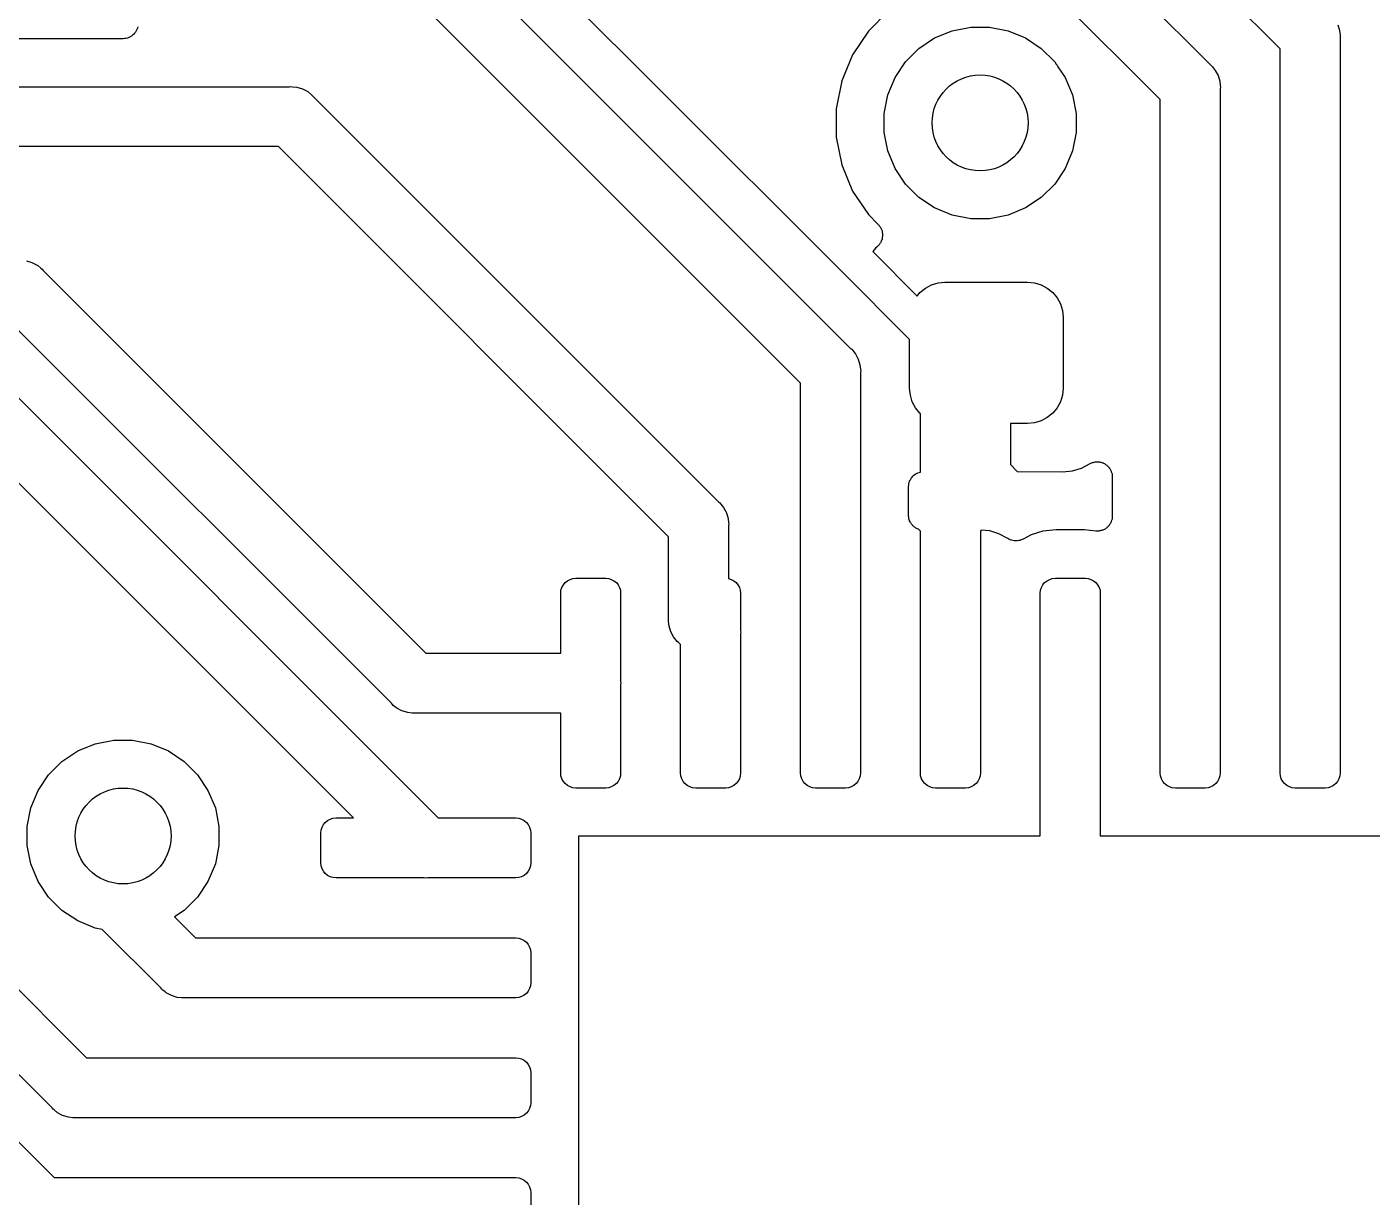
# Model space of a CAD drawing. Extents: x 113.2 to 188.8, y -123.8 to -78.2.
# Drawn here: x 151.3 to 156.91, y -91.11 to -86.23 of the extents above; entities that cross this region are included whole.
import ezdxf

# ---------------------------------------------------------------- set-up
doc = ezdxf.new("R2010")
doc.units = 0
doc.layers.add('BLACK', color=7, linetype='CONTINUOUS')

msp = doc.modelspace()

# ---------------------------------------------------------------- linework, layer by layer
at = {"layer": 'BLACK', "linetype": 'CONTINUOUS'}
for p, q in [((154.63, -84.78), (156.234, -86.384)), ((156.025, -86.5285), (154.416, -84.9195)), ((152.821, -85.6533), (154.734, -87.5663)), ((154.525, -87.7108), (152.677, -85.8623)), ((153.944, -86.4938), (153.306, -85.8556)), ((156.525, -86.3173), (156.167, -85.9597)), ((154.891, -86.16), (154.808, -86.2436)), ((156.766, -86.2174), (156.773, -86.241)), ((151.712, -86.2738), (151.706, -86.2744)), ((151.718, -86.272), (151.712, -86.2738)), ((151.712, -86.2738), (151.712, -86.2738)), ((151.712, -86.2738), (151.712, -86.2738)), ((151.724, -86.2703), (151.718, -86.272)), ((151.729, -86.2674), (151.724, -86.2702)), ((151.724, -86.2702), (151.724, -86.2703)), ((151.724, -86.2703), (151.724, -86.2703)), ((151.735, -86.2646), (151.729, -86.2674)), ((151.74, -86.2606), (151.735, -86.2645)), ((151.735, -86.2645), (151.735, -86.2645)), ((151.735, -86.2645), (151.735, -86.2646)), ((151.744, -86.2569), (151.74, -86.2606)), ((151.748, -86.2522), (151.744, -86.2567)), ((151.744, -86.2567), (151.744, -86.2568)), ((151.744, -86.2568), (151.744, -86.2569)), ((151.752, -86.2475), (151.748, -86.2522)), ((151.755, -86.2422), (151.752, -86.2473)), ((151.752, -86.2473), (151.752, -86.2474)), ((151.752, -86.2474), (151.752, -86.2475)), ((151.758, -86.2367), (151.755, -86.2422)), ((151.76, -86.2308), (151.758, -86.2365)), ((151.758, -86.2365), (151.758, -86.2366)), ((151.758, -86.2366), (151.758, -86.2367)), ((151.762, -86.225), (151.76, -86.2308)), ((154.808, -86.2436), (154.742, -86.3418)), ((155.019, -86.3153), (155.084, -86.2716)), ((155.084, -86.2716), (155.157, -86.2414)), ((155.157, -86.2414), (155.235, -86.226)), ((155.235, -86.226), (155.313, -86.226)), ((155.313, -86.226), (155.391, -86.2414)), ((155.391, -86.2414), (155.463, -86.2716)), ((155.463, -86.2716), (155.529, -86.3153)), ((156.773, -86.241), (156.775, -86.2593)), ((156.775, -86.2593), (156.775, -86.2594)), ((156.775, -86.2594), (156.776, -86.2655)), ((156.776, -86.2655), (156.775, -86.2716)), ((156.775, -86.2716), (156.775, -89.3375)), ((151.7, -86.275), (150.338, -86.275)), ((151.706, -86.2744), (151.7, -86.275)), ((154.963, -86.3711), (155.019, -86.3153)), ((155.529, -86.3153), (155.585, -86.3711)), ((156.525, -88.5875), (156.525, -86.3173)), ((154.742, -86.3418), (154.697, -86.451)), ((154.919, -86.4366), (154.963, -86.3711)), ((155.585, -86.3711), (155.591, -86.3804)), ((155.591, -86.3804), (155.595, -86.3856)), ((155.595, -86.3856), (155.598, -86.3915)), ((156.234, -86.384), (156.239, -86.388)), ((154.889, -86.5094), (154.919, -86.4366)), ((155.598, -86.3915), (155.628, -86.4366)), ((155.628, -86.4366), (155.659, -86.5094)), ((156.239, -86.388), (156.243, -86.3927)), ((156.243, -86.3927), (156.243, -86.3927)), ((156.243, -86.3927), (156.25, -86.4021)), ((156.25, -86.4021), (156.254, -86.407)), ((156.254, -86.407), (156.266, -86.4287)), ((156.266, -86.4287), (156.273, -86.4523)), ((150.181, -86.475), (152.394, -86.475)), ((152.394, -86.475), (152.4, -86.4744)), ((152.4, -86.4744), (152.406, -86.475)), ((152.406, -86.475), (152.406, -86.475)), ((152.406, -86.475), (152.424, -86.4768)), ((152.424, -86.4768), (152.448, -86.4839)), ((152.448, -86.4839), (152.47, -86.4956)), ((152.47, -86.4956), (152.489, -86.5112)), ((153.947, -86.4966), (153.944, -86.4938)), ((153.949, -86.4989), (153.947, -86.4966)), ((154.697, -86.451), (154.674, -86.5669)), ((156.273, -86.4523), (156.275, -86.4706)), ((156.275, -86.4706), (156.275, -86.4706)), ((156.275, -86.4706), (156.276, -86.4768)), ((156.276, -86.4768), (156.275, -86.4829)), ((156.275, -86.4829), (156.275, -89.3375)), ((152.489, -86.5112), (152.493, -86.5159)), ((152.493, -86.5159), (154.184, -88.2073)), ((154.69, -87.2392), (153.949, -86.4989)), ((154.874, -86.5866), (154.889, -86.5094)), ((155.659, -86.5094), (155.674, -86.5866)), ((156.025, -88.5875), (156.025, -86.5285)), ((154.674, -86.5669), (154.674, -86.6851)), ((154.874, -86.6654), (154.874, -86.5866)), ((155.674, -86.5866), (155.674, -86.6654)), ((154.889, -86.7427), (154.874, -86.6654)), ((155.674, -86.6654), (155.659, -86.7427)), ((154.674, -86.6851), (154.697, -86.801)), ((152.348, -86.725), (150.181, -86.725)), ((153.975, -88.3518), (152.348, -86.725)), ((154.919, -86.8155), (154.889, -86.7427)), ((155.659, -86.7427), (155.628, -86.8155)), ((154.697, -86.801), (154.742, -86.9102)), ((154.963, -86.881), (154.919, -86.8155)), ((155.628, -86.8155), (155.585, -86.881)), ((155.019, -86.9367), (154.963, -86.881)), ((155.585, -86.881), (155.529, -86.9367)), ((154.742, -86.9102), (154.808, -87.0085)), ((155.084, -86.9805), (155.019, -86.9367)), ((155.529, -86.9367), (155.463, -86.9805)), ((155.157, -87.0107), (155.084, -86.9805)), ((155.463, -86.9805), (155.391, -87.0107)), ((154.808, -87.0085), (154.849, -87.0495)), ((154.849, -87.0495), (154.85, -87.0502)), ((154.85, -87.0502), (154.851, -87.0524)), ((154.851, -87.0524), (154.853, -87.0545)), ((154.853, -87.0545), (154.855, -87.0572)), ((154.855, -87.0572), (154.857, -87.0598)), ((155.235, -87.026), (155.157, -87.0107)), ((155.313, -87.026), (155.235, -87.026)), ((155.391, -87.0107), (155.313, -87.026)), ((154.857, -87.0598), (154.859, -87.0623)), ((154.859, -87.0623), (154.86, -87.0647)), ((154.86, -87.0647), (154.861, -87.0677)), ((154.861, -87.0677), (154.863, -87.0707)), ((154.863, -87.1154), (154.862, -87.1185)), ((154.863, -87.0707), (154.864, -87.0734)), ((154.865, -87.1124), (154.863, -87.1154)), ((154.864, -87.0734), (154.865, -87.0761)), ((154.865, -87.0761), (154.865, -87.0793)), ((154.865, -87.0793), (154.866, -87.0824)), ((154.866, -87.1068), (154.865, -87.1096)), ((154.865, -87.1096), (154.865, -87.1124)), ((154.866, -87.0824), (154.867, -87.0853)), ((154.867, -87.1004), (154.866, -87.1036)), ((154.866, -87.1036), (154.866, -87.1068)), ((154.867, -87.0853), (154.867, -87.0881)), ((154.867, -87.0881), (154.867, -87.0914)), ((154.867, -87.0914), (154.867, -87.0946)), ((154.867, -87.0946), (154.867, -87.0975)), ((154.867, -87.0975), (154.867, -87.1004)), ((154.838, -87.1479), (154.826, -87.1629)), ((154.826, -87.1629), (155.011, -87.3482)), ((154.844, -87.1426), (154.838, -87.1479)), ((154.846, -87.1405), (154.844, -87.1426)), ((154.849, -87.1387), (154.846, -87.1405)), ((154.851, -87.1362), (154.849, -87.1387)), ((154.853, -87.1339), (154.851, -87.1362)), ((154.855, -87.1315), (154.853, -87.1339)), ((154.856, -87.1293), (154.855, -87.1315)), ((154.858, -87.1264), (154.856, -87.1293)), ((154.86, -87.1237), (154.858, -87.1264)), ((154.861, -87.1211), (154.86, -87.1237)), ((154.862, -87.1185), (154.861, -87.1211)), ((151.298, -87.2018), (151.32, -87.2085)), ((151.32, -87.2085), (151.322, -87.2089)), ((151.322, -87.2089), (151.344, -87.2206)), ((151.344, -87.2206), (151.357, -87.2316)), ((151.357, -87.2316), (151.363, -87.2362)), ((151.363, -87.2362), (151.367, -87.2409)), ((151.367, -87.2409), (152.963, -88.8375)), ((154.98, -87.5294), (154.69, -87.2392)), ((154.69, -87.2392), (154.69, -87.2392)), ((155.011, -87.3482), (155.023, -87.3332)), ((155.023, -87.3332), (155.046, -87.3149)), ((155.046, -87.3149), (155.071, -87.3012)), ((155.071, -87.3012), (155.099, -87.2928)), ((155.099, -87.2928), (155.127, -87.29)), ((155.127, -87.29), (155.472, -87.29)), ((155.472, -87.29), (155.501, -87.2928)), ((155.501, -87.2928), (155.529, -87.3012)), ((155.529, -87.3012), (155.554, -87.3149)), ((155.554, -87.3149), (155.577, -87.3332)), ((155.577, -87.3332), (155.595, -87.3556)), ((155.595, -87.3556), (155.609, -87.3811)), ((155.609, -87.3811), (155.617, -87.4087)), ((152.819, -89.0466), (151.222, -87.45)), ((155.617, -87.4087), (155.62, -87.4375)), ((155.62, -87.4375), (155.62, -87.7325)), ((154.98, -87.7325), (154.98, -87.5294)), ((154.734, -87.5663), (154.739, -87.5702)), ((154.739, -87.5702), (154.743, -87.5749)), ((154.743, -87.5749), (154.743, -87.5749)), ((154.743, -87.5749), (154.753, -87.5874)), ((154.753, -87.5874), (154.754, -87.5892)), ((154.754, -87.5892), (154.766, -87.6109)), ((154.766, -87.6109), (154.773, -87.6345)), ((154.773, -87.6345), (154.775, -87.6529)), ((154.775, -87.6529), (154.775, -87.6529)), ((154.775, -87.6529), (154.776, -87.659)), ((154.776, -87.659), (154.775, -87.6651)), ((154.775, -87.6651), (154.775, -89.3375)), ((151.18, -87.691), (153.014, -89.525)), ((154.525, -88.5875), (154.525, -87.7108)), ((154.983, -87.7613), (154.98, -87.7325)), ((155.62, -87.7325), (155.617, -87.7613)), ((154.991, -87.7889), (154.983, -87.7613)), ((155.617, -87.7613), (155.609, -87.7889)), ((155.005, -87.8144), (154.991, -87.7889)), ((155.023, -87.8368), (155.005, -87.8144)), ((155.025, -87.8383), (155.023, -87.8368)), ((155.025, -88.0823), (155.025, -87.8383)), ((155.577, -87.8368), (155.554, -87.8551)), ((155.595, -87.8144), (155.577, -87.8368)), ((155.609, -87.7889), (155.595, -87.8144)), ((152.661, -89.525), (151.036, -87.9)), ((155.472, -87.88), (155.4, -87.88)), ((155.4, -87.88), (155.4, -88.0511)), ((155.501, -87.8772), (155.472, -87.88)), ((155.529, -87.8688), (155.501, -87.8772)), ((155.554, -87.8551), (155.529, -87.8688)), ((155.4, -88.0511), (155.429, -88.0802)), ((155.659, -88.0771), (155.697, -88.0657)), ((155.697, -88.0657), (155.733, -88.0466)), ((155.733, -88.0462), (155.736, -88.0451)), ((155.733, -88.0466), (155.733, -88.0462)), ((155.736, -88.0451), (155.739, -88.0438)), ((155.739, -88.0438), (155.742, -88.0429)), ((155.742, -88.0429), (155.745, -88.0417)), ((155.745, -88.0417), (155.748, -88.0412)), ((155.748, -88.0412), (155.75, -88.0403)), ((155.75, -88.0403), (155.754, -88.04)), ((155.754, -88.04), (155.757, -88.0394)), ((155.757, -88.0394), (155.76, -88.0395)), ((155.76, -88.0395), (155.763, -88.0392)), ((155.763, -88.0392), (155.766, -88.0395)), ((155.766, -88.0395), (155.769, -88.0396)), ((155.769, -88.0396), (155.772, -88.0402)), ((155.772, -88.0402), (155.775, -88.0405)), ((155.775, -88.0405), (155.778, -88.0414)), ((155.778, -88.0414), (155.781, -88.0421)), ((155.781, -88.0421), (155.784, -88.0433)), ((155.784, -88.0433), (155.787, -88.0441)), ((155.787, -88.0441), (155.789, -88.0457)), ((155.789, -88.0457), (155.792, -88.0469)), ((155.792, -88.0469), (155.795, -88.0486)), ((155.795, -88.0486), (155.797, -88.05)), ((155.797, -88.05), (155.8, -88.052)), ((155.8, -88.052), (155.802, -88.0538)), ((155.802, -88.0538), (155.804, -88.0559)), ((155.804, -88.0559), (155.807, -88.0578)), ((155.807, -88.0578), (155.809, -88.0603)), ((155.809, -88.0603), (155.811, -88.0626)), ((155.811, -88.0626), (155.813, -88.065)), ((155.813, -88.065), (155.814, -88.0673)), ((155.814, -88.0673), (155.816, -88.0701)), ((154.976, -88.1307), (154.978, -88.1252)), ((154.978, -88.1252), (154.98, -88.1198)), ((154.98, -88.119), (154.983, -88.114)), ((154.98, -88.1194), (154.98, -88.119)), ((154.98, -88.1198), (154.98, -88.1194)), ((154.983, -88.114), (154.986, -88.1089)), ((154.986, -88.1083), (154.99, -88.1039)), ((154.986, -88.1086), (154.986, -88.1083)), ((154.986, -88.1089), (154.986, -88.1086)), ((154.99, -88.1039), (154.993, -88.0994)), ((154.993, -88.0994), (154.994, -88.0992)), ((154.994, -88.0989), (154.998, -88.0953)), ((154.994, -88.0992), (154.994, -88.0989)), ((154.998, -88.0953), (155.003, -88.0916)), ((155.003, -88.0912), (155.009, -88.0885)), ((155.003, -88.0914), (155.003, -88.0912)), ((155.003, -88.0916), (155.003, -88.0914)), ((155.009, -88.0885), (155.014, -88.0858)), ((155.014, -88.0855), (155.02, -88.0839)), ((155.014, -88.0857), (155.014, -88.0855)), ((155.014, -88.0858), (155.014, -88.0857)), ((155.02, -88.0839), (155.025, -88.0823)), ((155.429, -88.0802), (155.617, -88.0813)), ((155.617, -88.0813), (155.659, -88.0771)), ((155.816, -88.0701), (155.818, -88.0728)), ((155.818, -88.0728), (155.819, -88.0755)), ((155.819, -88.0755), (155.82, -88.0781)), ((155.82, -88.0781), (155.821, -88.0812)), ((155.821, -88.0812), (155.822, -88.0842)), ((155.822, -88.0842), (155.823, -88.0871)), ((155.823, -88.0871), (155.824, -88.0899)), ((155.824, -88.0899), (155.824, -88.0931)), ((155.824, -88.0931), (155.825, -88.0962)), ((155.825, -88.0962), (155.825, -88.0991)), ((155.825, -88.0991), (155.825, -88.1021)), ((155.825, -88.1021), (155.825, -88.2658)), ((154.975, -88.1429), (154.976, -88.1371)), ((154.975, -88.1438), (154.975, -88.1429)), ((154.975, -88.2616), (154.975, -88.1438)), ((154.976, -88.1311), (154.976, -88.1307)), ((154.976, -88.1315), (154.976, -88.1311)), ((154.976, -88.1371), (154.976, -88.1315)), ((154.184, -88.2073), (154.189, -88.2112)), ((154.189, -88.2112), (154.193, -88.216)), ((154.193, -88.216), (154.204, -88.2302)), ((154.204, -88.2302), (154.215, -88.2495)), ((154.215, -88.2495), (154.216, -88.2519)), ((154.216, -88.2519), (154.223, -88.2755)), ((154.223, -88.2755), (154.225, -88.2939)), ((154.975, -88.2657), (154.975, -88.2616)), ((154.976, -88.2698), (154.975, -88.2657)), ((154.976, -88.2718), (154.976, -88.2698)), ((154.976, -88.2738), (154.976, -88.2718)), ((154.977, -88.2778), (154.976, -88.2738)), ((154.978, -88.2818), (154.977, -88.2778)), ((154.979, -88.2836), (154.978, -88.2818)), ((154.98, -88.2856), (154.979, -88.2836)), ((154.982, -88.2892), (154.98, -88.2856)), ((154.983, -88.293), (154.982, -88.2892)), ((154.985, -88.2946), (154.983, -88.293)), ((155.819, -88.293), (155.817, -88.2957)), ((155.82, -88.2905), (155.819, -88.293)), ((155.821, -88.2874), (155.82, -88.2905)), ((155.822, -88.2844), (155.821, -88.2874)), ((155.823, -88.2816), (155.822, -88.2844)), ((155.824, -88.2788), (155.823, -88.2816)), ((155.825, -88.2724), (155.824, -88.2756)), ((155.824, -88.2756), (155.824, -88.2788)), ((155.825, -88.2658), (155.825, -88.2666)), ((155.825, -88.2666), (155.825, -88.2695)), ((155.825, -88.2695), (155.825, -88.2724)), ((154.225, -88.2939), (154.225, -88.2939)), ((154.225, -88.2939), (154.226, -88.3)), ((154.226, -88.3), (154.225, -88.3061)), ((154.225, -88.3061), (154.225, -88.5263)), ((154.986, -88.2964), (154.985, -88.2946)), ((154.988, -88.2996), (154.986, -88.2964)), ((154.99, -88.3029), (154.988, -88.2996)), ((154.992, -88.3043), (154.99, -88.3029)), ((154.993, -88.3059), (154.992, -88.3043)), ((154.996, -88.3085), (154.993, -88.3059)), ((154.999, -88.3113), (154.996, -88.3085)), ((155.001, -88.3124), (154.999, -88.3113)), ((155.003, -88.3137), (155.001, -88.3124)), ((155.006, -88.3157), (155.003, -88.3137)), ((155.01, -88.3179), (155.006, -88.3157)), ((155.012, -88.3186), (155.01, -88.3179)), ((155.013, -88.3196), (155.012, -88.3186)), ((155.017, -88.3205), (155.013, -88.3196)), ((155.025, -88.3289), (155.017, -88.3205)), ((155.025, -88.5875), (155.025, -88.3289)), ((155.279, -88.3245), (155.275, -88.3289)), ((155.275, -88.3289), (155.275, -89.3375)), ((155.314, -88.3279), (155.279, -88.3245)), ((155.352, -88.3393), (155.314, -88.3279)), ((155.39, -88.3597), (155.352, -88.3393)), ((155.487, -88.3441), (155.453, -88.3621)), ((155.536, -88.3291), (155.487, -88.3441)), ((155.591, -88.3237), (155.536, -88.3291)), ((155.709, -88.3237), (155.591, -88.3237)), ((155.756, -88.3283), (155.709, -88.3237)), ((155.759, -88.3283), (155.756, -88.3283)), ((155.762, -88.3286), (155.759, -88.3283)), ((155.765, -88.3283), (155.762, -88.3286)), ((155.768, -88.3283), (155.765, -88.3283)), ((155.771, -88.3278), (155.768, -88.3283)), ((155.774, -88.3275), (155.771, -88.3278)), ((155.777, -88.3266), (155.774, -88.3275)), ((155.78, -88.3259), (155.777, -88.3266)), ((155.783, -88.3249), (155.78, -88.3259)), ((155.786, -88.324), (155.783, -88.3249)), ((155.789, -88.3225), (155.786, -88.324)), ((155.792, -88.3213), (155.789, -88.3225)), ((155.794, -88.3197), (155.792, -88.3213)), ((155.797, -88.3184), (155.794, -88.3197)), ((155.799, -88.3163), (155.797, -88.3184)), ((155.802, -88.3145), (155.799, -88.3163)), ((155.804, -88.3125), (155.802, -88.3145)), ((155.806, -88.3107), (155.804, -88.3125)), ((155.808, -88.3082), (155.806, -88.3107)), ((155.811, -88.3059), (155.808, -88.3082)), ((155.812, -88.3035), (155.811, -88.3059)), ((155.814, -88.3013), (155.812, -88.3035)), ((155.816, -88.2984), (155.814, -88.3013)), ((155.817, -88.2957), (155.816, -88.2984)), ((153.975, -88.6939), (153.975, -88.3518)), ((155.393, -88.3618), (155.39, -88.3597)), ((155.393, -88.3619), (155.393, -88.3618)), ((155.394, -88.3621), (155.393, -88.3619)), ((155.399, -88.3644), (155.394, -88.3621)), ((155.404, -88.3666), (155.399, -88.3644)), ((155.405, -88.3667), (155.404, -88.3666)), ((155.405, -88.3668), (155.405, -88.3667)), ((155.411, -88.368), (155.405, -88.3668)), ((155.416, -88.3692), (155.411, -88.368)), ((155.417, -88.3692), (155.416, -88.3692)), ((155.423, -88.3692), (155.417, -88.3692)), ((155.417, -88.3692), (155.417, -88.3692)), ((155.429, -88.3693), (155.423, -88.3692)), ((155.435, -88.3681), (155.429, -88.3693)), ((155.429, -88.3693), (155.429, -88.3693)), ((155.429, -88.3693), (155.429, -88.3693)), ((155.441, -88.3671), (155.435, -88.3681)), ((155.447, -88.3647), (155.441, -88.3669)), ((155.441, -88.3669), (155.441, -88.367)), ((155.441, -88.367), (155.441, -88.3671)), ((155.452, -88.3625), (155.447, -88.3647)), ((155.453, -88.3623), (155.452, -88.3625)), ((155.453, -88.3621), (155.453, -88.3623)), ((155.453, -88.3623), (155.453, -88.3623)), ((155.453, -88.3623), (155.453, -88.3623)), ((153.526, -88.5753), (153.53, -88.5636)), ((153.53, -88.5636), (153.536, -88.5528)), ((153.536, -88.5528), (153.543, -88.5433)), ((153.543, -88.5433), (153.553, -88.5355)), ((153.553, -88.5355), (153.564, -88.5298)), ((153.564, -88.5298), (153.575, -88.5262)), ((153.575, -88.5262), (153.588, -88.525)), ((153.588, -88.525), (153.713, -88.525)), ((153.713, -88.525), (153.725, -88.5262)), ((153.725, -88.5262), (153.736, -88.5298)), ((153.736, -88.5298), (153.747, -88.5355)), ((153.747, -88.5355), (153.757, -88.5433)), ((153.757, -88.5433), (153.764, -88.5528)), ((153.764, -88.5528), (153.77, -88.5636)), ((153.77, -88.5636), (153.774, -88.5753)), ((154.225, -88.5263), (154.236, -88.5298)), ((154.236, -88.5298), (154.247, -88.5355)), ((154.247, -88.5355), (154.257, -88.5433)), ((154.257, -88.5433), (154.264, -88.5528)), ((154.264, -88.5528), (154.27, -88.5636)), ((154.27, -88.5636), (154.274, -88.5753)), ((155.526, -88.5753), (155.53, -88.5636)), ((155.53, -88.5636), (155.536, -88.5528)), ((155.536, -88.5528), (155.543, -88.5433)), ((155.543, -88.5433), (155.553, -88.5355)), ((155.553, -88.5355), (155.564, -88.5298)), ((155.564, -88.5298), (155.575, -88.5262)), ((155.575, -88.5262), (155.588, -88.525)), ((155.588, -88.525), (155.713, -88.525)), ((155.713, -88.525), (155.725, -88.5262)), ((155.725, -88.5262), (155.736, -88.5298)), ((155.736, -88.5298), (155.747, -88.5355)), ((155.747, -88.5355), (155.757, -88.5433)), ((155.757, -88.5433), (155.764, -88.5528)), ((155.764, -88.5528), (155.77, -88.5636)), ((155.77, -88.5636), (155.774, -88.5753)), ((153.525, -88.5875), (153.526, -88.5753)), ((153.525, -88.8375), (153.525, -88.5875)), ((153.774, -88.5753), (153.775, -88.5875)), ((153.775, -88.5875), (153.775, -88.9564)), ((154.274, -88.5753), (154.275, -88.5875)), ((154.275, -88.5875), (154.275, -88.7439)), ((154.525, -89.3375), (154.525, -88.5875)), ((155.025, -89.3375), (155.025, -88.5875)), ((155.525, -88.5875), (155.526, -88.5753)), ((155.525, -89.6), (155.525, -88.5875)), ((155.774, -88.5753), (155.775, -88.5875)), ((155.775, -88.5875), (155.775, -89.6)), ((156.025, -89.3375), (156.025, -88.5875)), ((156.525, -89.3375), (156.525, -88.5875)), ((153.974, -88.7), (153.975, -88.6939)), ((153.975, -88.7061), (153.974, -88.7)), ((153.977, -88.7245), (153.975, -88.7061)), ((153.975, -88.7061), (153.975, -88.7061)), ((153.984, -88.7481), (153.977, -88.7245)), ((153.996, -88.7698), (153.984, -88.7481)), ((154.011, -88.7888), (153.996, -88.7698)), ((154.016, -88.7927), (154.011, -88.7888)), ((154.025, -88.8018), (154.016, -88.7927)), ((154.275, -88.7439), (154.276, -88.75)), ((154.276, -88.75), (154.275, -88.7561)), ((154.275, -88.7561), (154.275, -89.3375)), ((152.963, -88.8375), (153.525, -88.8375)), ((154.025, -89.3375), (154.025, -88.8018)), ((153.775, -88.9564), (153.776, -88.9625)), ((153.776, -88.9625), (153.775, -88.9686)), ((153.775, -88.9686), (153.775, -89.3375)), ((152.823, -89.0513), (152.819, -89.0466)), ((152.827, -89.0552), (152.823, -89.0513)), ((152.838, -89.0639), (152.827, -89.0552)), ((152.827, -89.0552), (152.827, -89.0552)), ((152.842, -89.0669), (152.838, -89.0639)), ((152.863, -89.0785), (152.842, -89.0669)), ((152.887, -89.0857), (152.863, -89.0785)), ((152.905, -89.0875), (152.887, -89.0857)), ((152.911, -89.0881), (152.905, -89.0875)), ((152.905, -89.0875), (152.905, -89.0875)), ((152.918, -89.0875), (152.911, -89.0881)), ((153.525, -89.0875), (152.918, -89.0875)), ((153.525, -89.3375), (153.525, -89.0875)), ((151.445, -89.2893), (151.511, -89.2455)), ((151.511, -89.2455), (151.583, -89.2154)), ((151.583, -89.2154), (151.661, -89.2)), ((151.661, -89.2), (151.739, -89.2)), ((151.739, -89.2), (151.817, -89.2154)), ((151.817, -89.2154), (151.889, -89.2455)), ((151.889, -89.2455), (151.955, -89.2893)), ((151.389, -89.345), (151.445, -89.2893)), ((151.955, -89.2893), (152.011, -89.345)), ((151.346, -89.4105), (151.389, -89.345)), ((152.011, -89.345), (152.054, -89.4105)), ((153.526, -89.3497), (153.525, -89.3375)), ((153.53, -89.3614), (153.526, -89.3497)), ((153.774, -89.3497), (153.77, -89.3614)), ((153.775, -89.3375), (153.774, -89.3497)), ((154.026, -89.3497), (154.025, -89.3375)), ((154.03, -89.3614), (154.026, -89.3497)), ((154.274, -89.3497), (154.27, -89.3614)), ((154.275, -89.3375), (154.274, -89.3497)), ((154.526, -89.3497), (154.525, -89.3375)), ((154.53, -89.3614), (154.526, -89.3497)), ((154.774, -89.3497), (154.77, -89.3614)), ((154.775, -89.3375), (154.774, -89.3497)), ((155.026, -89.3497), (155.025, -89.3375)), ((155.03, -89.3614), (155.026, -89.3497)), ((155.274, -89.3497), (155.27, -89.3614)), ((155.275, -89.3375), (155.274, -89.3497)), ((156.026, -89.3497), (156.025, -89.3375)), ((156.03, -89.3614), (156.026, -89.3497)), ((156.274, -89.3497), (156.27, -89.3614)), ((156.275, -89.3375), (156.274, -89.3497)), ((156.526, -89.3497), (156.525, -89.3375)), ((156.53, -89.3614), (156.526, -89.3497)), ((156.774, -89.3497), (156.77, -89.3614)), ((156.775, -89.3375), (156.774, -89.3497)), ((151.315, -89.4833), (151.346, -89.4105)), ((152.054, -89.4105), (152.085, -89.4833)), ((153.536, -89.3722), (153.53, -89.3614)), ((153.543, -89.3817), (153.536, -89.3722)), ((153.553, -89.3895), (153.543, -89.3817)), ((153.564, -89.3952), (153.553, -89.3895)), ((153.575, -89.3988), (153.564, -89.3952)), ((153.588, -89.4), (153.575, -89.3988)), ((153.713, -89.4), (153.588, -89.4)), ((153.725, -89.3988), (153.713, -89.4)), ((153.736, -89.3952), (153.725, -89.3988)), ((153.747, -89.3895), (153.736, -89.3952)), ((153.757, -89.3817), (153.747, -89.3895)), ((153.764, -89.3722), (153.757, -89.3817)), ((153.77, -89.3614), (153.764, -89.3722)), ((154.036, -89.3722), (154.03, -89.3614)), ((154.043, -89.3817), (154.036, -89.3722)), ((154.053, -89.3895), (154.043, -89.3817)), ((154.064, -89.3952), (154.053, -89.3895)), ((154.075, -89.3988), (154.064, -89.3952)), ((154.088, -89.4), (154.075, -89.3988)), ((154.213, -89.4), (154.088, -89.4)), ((154.225, -89.3988), (154.213, -89.4)), ((154.236, -89.3952), (154.225, -89.3988)), ((154.247, -89.3895), (154.236, -89.3952)), ((154.257, -89.3817), (154.247, -89.3895)), ((154.264, -89.3722), (154.257, -89.3817)), ((154.27, -89.3614), (154.264, -89.3722)), ((154.536, -89.3722), (154.53, -89.3614)), ((154.543, -89.3817), (154.536, -89.3722)), ((154.553, -89.3895), (154.543, -89.3817)), ((154.564, -89.3952), (154.553, -89.3895)), ((154.575, -89.3988), (154.564, -89.3952)), ((154.588, -89.4), (154.575, -89.3988)), ((154.713, -89.4), (154.588, -89.4)), ((154.725, -89.3988), (154.713, -89.4)), ((154.736, -89.3952), (154.725, -89.3988)), ((154.747, -89.3895), (154.736, -89.3952)), ((154.757, -89.3817), (154.747, -89.3895)), ((154.764, -89.3722), (154.757, -89.3817)), ((154.77, -89.3614), (154.764, -89.3722)), ((155.036, -89.3722), (155.03, -89.3614)), ((155.043, -89.3817), (155.036, -89.3722)), ((155.053, -89.3895), (155.043, -89.3817)), ((155.064, -89.3952), (155.053, -89.3895)), ((155.075, -89.3988), (155.064, -89.3952)), ((155.088, -89.4), (155.075, -89.3988)), ((155.213, -89.4), (155.088, -89.4)), ((155.225, -89.3988), (155.213, -89.4)), ((155.236, -89.3952), (155.225, -89.3988)), ((155.247, -89.3895), (155.236, -89.3952)), ((155.257, -89.3817), (155.247, -89.3895)), ((155.264, -89.3722), (155.257, -89.3817)), ((155.27, -89.3614), (155.264, -89.3722)), ((156.036, -89.3722), (156.03, -89.3614)), ((156.043, -89.3817), (156.036, -89.3722)), ((156.053, -89.3895), (156.043, -89.3817)), ((156.064, -89.3952), (156.053, -89.3895)), ((156.075, -89.3988), (156.064, -89.3952)), ((156.088, -89.4), (156.075, -89.3988)), ((156.213, -89.4), (156.088, -89.4)), ((156.225, -89.3988), (156.213, -89.4)), ((156.236, -89.3952), (156.225, -89.3988)), ((156.247, -89.3895), (156.236, -89.3952)), ((156.257, -89.3817), (156.247, -89.3895)), ((156.264, -89.3722), (156.257, -89.3817)), ((156.27, -89.3614), (156.264, -89.3722)), ((156.536, -89.3722), (156.53, -89.3614)), ((156.543, -89.3817), (156.536, -89.3722)), ((156.553, -89.3895), (156.543, -89.3817)), ((156.564, -89.3952), (156.553, -89.3895)), ((156.575, -89.3988), (156.564, -89.3952)), ((156.588, -89.4), (156.575, -89.3988)), ((156.713, -89.4), (156.588, -89.4)), ((156.725, -89.3988), (156.713, -89.4)), ((156.736, -89.3952), (156.725, -89.3988)), ((156.747, -89.3895), (156.736, -89.3952)), ((156.757, -89.3817), (156.747, -89.3895)), ((156.764, -89.3722), (156.757, -89.3817)), ((156.77, -89.3614), (156.764, -89.3722)), ((151.3, -89.5606), (151.315, -89.4833)), ((152.085, -89.4833), (152.1, -89.5606)), ((152.564, -89.5298), (152.575, -89.5262)), ((152.575, -89.5262), (152.588, -89.525)), ((152.588, -89.525), (152.661, -89.525)), ((153.014, -89.525), (153.338, -89.525)), ((153.338, -89.525), (153.35, -89.5262)), ((153.35, -89.5262), (153.361, -89.5298)), ((149.943, -89.5566), (151.412, -91.025)), ((151.3, -89.6394), (151.3, -89.5606)), ((152.1, -89.5606), (152.1, -89.6394)), ((152.525, -89.5875), (152.526, -89.5753)), ((152.526, -89.5753), (152.53, -89.5636)), ((152.53, -89.5636), (152.536, -89.5528)), ((152.536, -89.5528), (152.543, -89.5433)), ((152.543, -89.5433), (152.553, -89.5355)), ((152.553, -89.5355), (152.564, -89.5298)), ((153.361, -89.5298), (153.372, -89.5355)), ((153.372, -89.5355), (153.382, -89.5433)), ((153.382, -89.5433), (153.389, -89.5528)), ((153.389, -89.5528), (153.395, -89.5636)), ((153.395, -89.5636), (153.399, -89.5753)), ((153.399, -89.5753), (153.4, -89.5875)), ((151.315, -89.7167), (151.3, -89.6394)), ((152.1, -89.6394), (152.085, -89.7167)), ((152.525, -89.7125), (152.525, -89.5875)), ((153.4, -89.5875), (153.4, -89.7125)), ((153.6, -94.525), (153.6, -89.6)), ((153.6, -89.6), (155.525, -89.6)), ((155.775, -89.6), (159.2, -89.6)), ((150.668, -89.6452), (151.548, -90.525)), ((151.346, -89.7895), (151.315, -89.7167)), ((152.085, -89.7167), (152.054, -89.7895)), ((152.526, -89.7247), (152.525, -89.7125)), ((152.53, -89.7364), (152.526, -89.7247)), ((152.536, -89.7472), (152.53, -89.7364)), ((152.543, -89.7567), (152.536, -89.7472)), ((153.389, -89.7472), (153.382, -89.7567)), ((153.395, -89.7364), (153.389, -89.7472)), ((153.399, -89.7247), (153.395, -89.7364)), ((153.4, -89.7125), (153.399, -89.7247)), ((151.404, -90.7341), (150.459, -89.7897)), ((151.389, -89.855), (151.346, -89.7895)), ((152.054, -89.7895), (152.011, -89.855)), ((152.553, -89.7645), (152.543, -89.7567)), ((152.564, -89.7702), (152.553, -89.7645)), ((152.575, -89.7738), (152.564, -89.7702)), ((152.588, -89.775), (152.575, -89.7738)), ((152.956, -89.775), (152.588, -89.775)), ((152.963, -89.7756), (152.956, -89.775)), ((152.969, -89.775), (152.963, -89.7756)), ((153.338, -89.775), (152.969, -89.775)), ((153.35, -89.7738), (153.338, -89.775)), ((153.361, -89.7702), (153.35, -89.7738)), ((153.372, -89.7645), (153.361, -89.7702)), ((153.382, -89.7567), (153.372, -89.7645)), ((151.445, -89.9107), (151.389, -89.855)), ((152.011, -89.855), (151.955, -89.9107)), ((151.511, -89.9545), (151.445, -89.9107)), ((151.955, -89.9107), (151.915, -89.9377)), ((151.583, -89.9846), (151.511, -89.9545)), ((151.915, -89.9377), (152.002, -90.025)), ((151.613, -89.9906), (151.583, -89.9846)), ((151.616, -89.9927), (151.613, -89.9906)), ((151.857, -90.2341), (151.616, -89.9927)), ((152.002, -90.025), (153.338, -90.025)), ((153.338, -90.025), (153.35, -90.0262)), ((153.35, -90.0262), (153.361, -90.0298)), ((153.361, -90.0298), (153.372, -90.0355)), ((153.372, -90.0355), (153.382, -90.0433)), ((153.382, -90.0433), (153.389, -90.0528)), ((153.389, -90.0528), (153.395, -90.0636)), ((153.395, -90.0636), (153.399, -90.0753)), ((153.399, -90.0753), (153.4, -90.0875)), ((153.4, -90.0875), (153.4, -90.2125)), ((151.861, -90.2388), (151.857, -90.2341)), ((151.866, -90.2427), (151.861, -90.2388)), ((151.875, -90.2503), (151.866, -90.2427)), ((151.866, -90.2427), (151.866, -90.2427)), ((151.88, -90.2544), (151.875, -90.2503)), ((151.902, -90.266), (151.88, -90.2544)), ((153.382, -90.2567), (153.372, -90.2645)), ((153.389, -90.2472), (153.382, -90.2567)), ((153.395, -90.2364), (153.389, -90.2472)), ((153.399, -90.2247), (153.395, -90.2364)), ((153.4, -90.2125), (153.399, -90.2247)), ((151.925, -90.2732), (151.902, -90.266)), ((151.944, -90.275), (151.925, -90.2732)), ((151.95, -90.2756), (151.944, -90.275)), ((151.944, -90.275), (151.944, -90.275)), ((151.956, -90.275), (151.95, -90.2756)), ((153.338, -90.275), (151.956, -90.275)), ((153.35, -90.2738), (153.338, -90.275)), ((153.361, -90.2702), (153.35, -90.2738)), ((153.372, -90.2645), (153.361, -90.2702)), ((151.548, -90.525), (153.338, -90.525)), ((153.338, -90.525), (153.35, -90.5262)), ((153.35, -90.5262), (153.361, -90.5298)), ((153.361, -90.5298), (153.372, -90.5355)), ((153.372, -90.5355), (153.382, -90.5433)), ((153.382, -90.5433), (153.389, -90.5528)), ((153.389, -90.5528), (153.395, -90.5636)), ((153.395, -90.5636), (153.399, -90.5753)), ((153.399, -90.5753), (153.4, -90.5875)), ((153.4, -90.5875), (153.4, -90.7125)), ((151.408, -90.7388), (151.404, -90.7341)), ((151.412, -90.7427), (151.408, -90.7388)), ((151.427, -90.7544), (151.412, -90.7427)), ((151.445, -90.7645), (151.427, -90.7544)), ((153.382, -90.7567), (153.372, -90.7645)), ((153.389, -90.7472), (153.382, -90.7567)), ((153.395, -90.7364), (153.389, -90.7472)), ((153.399, -90.7247), (153.395, -90.7364)), ((153.4, -90.7125), (153.399, -90.7247)), ((151.448, -90.766), (151.445, -90.7645)), ((151.472, -90.7732), (151.448, -90.766)), ((151.49, -90.775), (151.472, -90.7732)), ((151.496, -90.7756), (151.49, -90.775)), ((151.49, -90.775), (151.49, -90.775)), ((151.503, -90.775), (151.496, -90.7756)), ((153.338, -90.775), (151.503, -90.775)), ((153.35, -90.7738), (153.338, -90.775)), ((153.361, -90.7702), (153.35, -90.7738)), ((153.372, -90.7645), (153.361, -90.7702)), ((151.412, -91.025), (153.338, -91.025)), ((153.338, -91.025), (153.35, -91.0262)), ((153.35, -91.0262), (153.361, -91.0298)), ((153.361, -91.0298), (153.372, -91.0355)), ((153.372, -91.0355), (153.382, -91.0433)), ((153.382, -91.0433), (153.389, -91.0528)), ((153.389, -91.0528), (153.395, -91.0636)), ((153.395, -91.0636), (153.399, -91.0753)), ((153.399, -91.0753), (153.4, -91.0875)), ((153.4, -91.0875), (153.4, -91.2125))]:
    msp.add_line(p, q, dxfattribs=at)
at = {"layer": 'BLACK'}
for centre in [(155.274, -86.626), (151.7, -89.6)]:
    msp.add_circle(centre, 0.2, dxfattribs=at)

doc.saveas('drawing.dxf')
